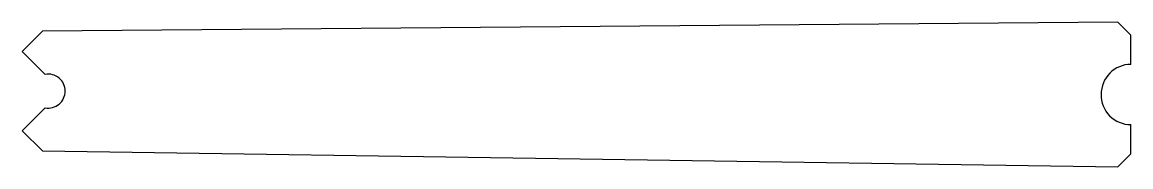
# Model space of a CAD drawing. Header units: inches. Extents: x 2 to 18.4, y 2 to 4.1.
import ezdxf

# ---------------------------------------------------------------- set-up
doc = ezdxf.new("R2010")
doc.units = ezdxf.units.IN
doc.header["$MEASUREMENT"] = 0
doc.layers.get('0').update_dxf_attribs({"linetype": 'CONTINUOUS'})

msp = doc.modelspace()

# ---------------------------------------------------------------- linework, layer by layer
for p, q in [((18.183, 4.136, 0.025), (2.298, 4.003, 0.025)), ((18.375, 3.945, 0.025), (18.183, 4.136, 0.025)), ((2.298, 4.003, 0.025), (2, 3.705, 0.025)), ((18.375, 3.513, 0.025), (18.375, 3.945, 0.025)), ((2, 3.705, 0.025), (2.341, 3.365, 0.025)), ((2.635, 3.119, 0.025), (2.635, 3.119, 0.025)), ((2.341, 2.872, 0.025), (2, 2.532, 0.025)), ((18.375, 2.192, 0.025), (18.375, 2.624, 0.025)), ((2, 2.532, 0.025), (2.298, 2.234, 0.025)), ((2.298, 2.234, 0.025), (18.183, 2, 0.025)), ((18.183, 2, 0.025), (18.375, 2.192, 0.025))]:
    msp.add_line(p, q)
for centre, radius, start, end in [((18.375, 3.075, 0.025), 0.438, 90, 180.5087), ((2.385, 3.119, 0.025), 0.25, 359.9744, 100.2278), ((2.385, 3.118, 0.025), 0.25, 259.7722, 0.0256), ((18.375, 3.061, 0.025), 0.438, 178.6222, 270)]:
    msp.add_arc(centre, radius, start, end)

doc.saveas('drawing.dxf')
